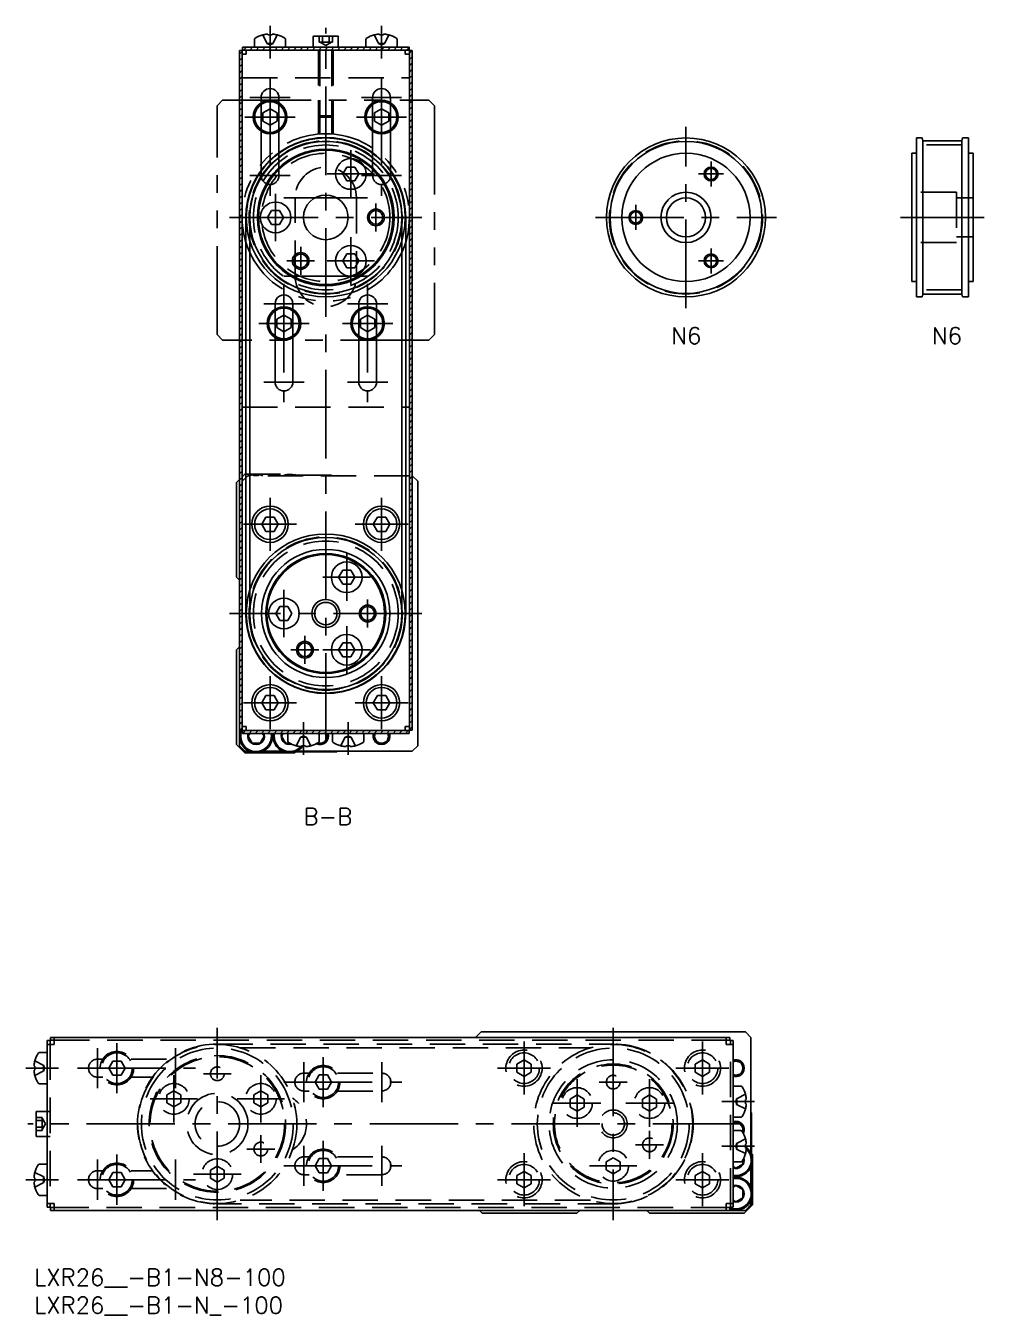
# Model space of a CAD drawing. Extents: x -2 to 368, y -8 to 266.
# Drawn here: x -1.5 to 170.4, y -8.3 to 222.9 of the extents above; entities that cross this region are included whole.
import ezdxf

# ---------------------------------------------------------------- set-up
doc = ezdxf.new("R2010")
doc.units = 0
doc.header["$LTSCALE"] = 0.5
for name, pattern in [('CENTER', [50.8, 31.75, -6.35, 6.35, -6.35]), ('DASHED', [19.05, 12.7, -6.35]), ('PHANTOM', [63.5, 31.75, -6.35, 6.35, -6.35, 6.35, -6.35])]:
    doc.linetypes.add(name, pattern=pattern)
doc.layers.get('0').update_dxf_attribs({"linetype": 'CONTINUOUS'})
for name, color, linetype in [('MSM_CENTER', 1, 'CENTER'), ('MSM_CONTINUOUS', 7, 'CONTINUOUS'), ('MSM_DASHED', 4, 'DASHED'), ('MSM_IMAGINARY', 6, 'PHANTOM'), ('MSM_NARROW', 5, 'CONTINUOUS'), ('MSM_PART_NUMBER', 7, 'CONTINUOUS')]:
    doc.layers.add(name, color=color, linetype=linetype)
doc.styles.get("Standard").update_dxf_attribs({"font": 'txt.shx', "height": 3, "bigfont": 'bigfont.shx'})

# ---------------------------------------------------------------- blocks, each defined once
blk = doc.blocks.new('*U65')
at = {"layer": 'MSM_PART_NUMBER'}
blk.add_text('LXR26__-B1-N8-100', height=3, dxfattribs=at).set_placement((0, -3))
blk = doc.blocks.new('*U66')
at = {"layer": 'MSM_PART_NUMBER'}
blk.add_text('LXR26__-B1-N_-100', height=3, dxfattribs=at).set_placement((0, -8))
blk = doc.blocks.new('*X68')
at = {"color": 0}
for p, q in [((37.42, 96), (37.92, 96.5)), ((38.54, 96), (39.04, 96.5)), ((39.66, 96), (40.16, 96.5)), ((40.78, 96), (41.28, 96.5)), ((41.91, 96), (42.41, 96.5)), ((43.03, 96), (43.53, 96.5)), ((44.15, 96), (44.65, 96.5)), ((45.27, 96), (45.77, 96.5)), ((46.4, 96), (46.9, 96.5)), ((47.52, 96), (48.02, 96.5)), ((48.64, 96), (49.14, 96.5)), ((49.76, 96), (50.26, 96.5)), ((50.89, 96), (51.39, 96.5)), ((52.01, 96), (52.51, 96.5)), ((53.13, 96), (53.63, 96.5)), ((54.25, 96), (54.75, 96.5)), ((55.38, 96), (55.88, 96.5)), ((56.5, 96), (57, 96.5)), ((57.62, 96), (58.12, 96.5)), ((58.74, 96), (59.24, 96.5)), ((59.87, 96), (60.37, 96.5)), ((60.99, 96), (61.49, 96.5)), ((62.11, 96), (62.61, 96.5)), ((63.23, 96), (63.73, 96.5)), ((64.36, 96), (64.86, 96.5)), ((65.48, 96), (65.98, 96.5)), ((66.6, 96), (67.1, 96.5))]:
    blk.add_line(p, q, dxfattribs=at)
blk = doc.blocks.new('*X69')
at = {"color": 0}
for p, q in [((36.8, 217.74), (37.3, 218.24)), ((36.8, 216.62), (37.3, 217.12)), ((36.8, 215.5), (37.3, 216)), ((36.8, 214.37), (37.3, 214.87)), ((36.8, 213.25), (37.3, 213.75)), ((36.8, 212.13), (37.3, 212.63)), ((36.8, 211.01), (37.3, 211.51)), ((36.8, 209.88), (37.3, 210.38)), ((36.8, 208.76), (37.3, 209.26)), ((36.8, 207.64), (37.3, 208.14)), ((36.8, 206.52), (37.3, 207.02)), ((36.8, 205.39), (37.3, 205.89)), ((36.8, 204.27), (37.3, 204.77)), ((36.8, 203.15), (37.3, 203.65)), ((36.8, 202.03), (37.3, 202.53)), ((36.8, 200.9), (37.3, 201.4)), ((36.8, 199.78), (37.3, 200.28)), ((36.8, 198.66), (37.3, 199.16)), ((36.8, 197.54), (37.3, 198.04)), ((36.8, 196.41), (37.3, 196.91)), ((36.8, 195.29), (37.3, 195.79)), ((36.8, 194.17), (37.3, 194.67)), ((36.8, 193.05), (37.3, 193.55)), ((36.8, 191.92), (37.3, 192.42)), ((36.8, 190.8), (37.3, 191.3)), ((36.8, 189.68), (37.3, 190.18)), ((36.8, 188.56), (37.3, 189.06)), ((36.8, 187.43), (37.3, 187.93)), ((36.8, 186.31), (37.3, 186.81)), ((36.8, 185.19), (37.3, 185.69)), ((36.8, 184.07), (37.3, 184.57)), ((36.8, 182.94), (37.3, 183.44)), ((36.8, 181.82), (37.3, 182.32)), ((36.8, 180.7), (37.3, 181.2)), ((36.8, 179.58), (37.3, 180.08)), ((36.8, 178.45), (37.3, 178.95)), ((36.8, 177.33), (37.3, 177.83)), ((36.8, 176.21), (37.3, 176.71)), ((36.8, 175.09), (37.3, 175.59)), ((36.8, 173.96), (37.3, 174.46)), ((36.8, 172.84), (37.3, 173.34)), ((36.8, 171.72), (37.3, 172.22)), ((36.8, 170.6), (37.3, 171.1)), ((36.8, 169.47), (37.3, 169.97)), ((36.8, 168.35), (37.3, 168.85)), ((36.8, 167.23), (37.3, 167.73)), ((36.8, 166.11), (37.3, 166.61)), ((36.8, 164.98), (37.3, 165.48)), ((36.8, 163.86), (37.3, 164.36)), ((36.8, 162.74), (37.3, 163.24)), ((36.8, 161.62), (37.3, 162.12)), ((36.8, 160.49), (37.3, 160.99)), ((36.8, 159.37), (37.3, 159.87)), ((36.8, 158.25), (37.3, 158.75)), ((36.8, 157.13), (37.3, 157.63)), ((36.8, 156), (37.3, 156.5)), ((36.8, 154.88), (37.3, 155.38)), ((36.8, 153.76), (37.3, 154.26)), ((36.8, 152.64), (37.3, 153.14)), ((36.8, 151.51), (37.3, 152.01)), ((36.8, 150.39), (37.3, 150.89)), ((36.8, 149.27), (37.3, 149.77)), ((36.8, 148.15), (37.3, 148.65)), ((36.8, 147.02), (37.3, 147.52)), ((36.8, 145.9), (37.3, 146.4)), ((36.8, 144.78), (37.3, 145.28)), ((36.8, 143.66), (37.3, 144.16)), ((36.8, 142.53), (37.3, 143.03)), ((36.8, 141.41), (37.3, 141.91)), ((36.8, 140.29), (37.3, 140.79)), ((36.8, 139.17), (37.3, 139.67)), ((36.8, 138.04), (37.3, 138.54)), ((36.8, 136.92), (37.3, 137.42)), ((36.8, 135.8), (37.3, 136.3)), ((36.8, 134.68), (37.3, 135.18)), ((36.8, 133.55), (37.3, 134.05)), ((36.8, 132.43), (37.3, 132.93)), ((36.8, 131.31), (37.3, 131.81)), ((36.8, 130.18), (37.3, 130.68)), ((36.8, 129.06), (37.3, 129.56)), ((36.8, 127.94), (37.3, 128.44)), ((36.8, 126.82), (37.3, 127.32)), ((36.8, 125.69), (37.3, 126.19)), ((36.8, 124.57), (37.3, 125.07)), ((36.8, 123.45), (37.3, 123.95)), ((36.8, 122.33), (37.3, 122.83)), ((36.8, 121.2), (37.3, 121.7)), ((36.8, 120.08), (37.3, 120.58)), ((36.8, 118.96), (37.3, 119.46)), ((36.8, 117.84), (37.3, 118.34)), ((36.8, 116.71), (37.3, 117.21)), ((36.8, 115.59), (37.3, 116.09)), ((36.8, 114.47), (37.3, 114.97)), ((36.8, 113.35), (37.3, 113.85)), ((36.8, 112.22), (37.3, 112.72)), ((36.8, 111.1), (37.3, 111.6)), ((36.8, 109.98), (37.3, 110.48)), ((36.8, 108.86), (37.3, 109.36)), ((36.8, 107.73), (37.3, 108.23)), ((36.8, 106.61), (37.3, 107.11)), ((36.8, 105.49), (37.3, 105.99)), ((36.8, 104.37), (37.3, 104.87)), ((36.8, 103.24), (37.3, 103.74)), ((36.8, 102.12), (37.3, 102.62)), ((36.8, 101), (37.3, 101.5)), ((36.8, 99.88), (37.3, 100.38)), ((36.8, 98.75), (37.3, 99.25)), ((36.8, 97.63), (37.3, 98.13)), ((36.86, 96.57), (37.3, 97.01))]:
    blk.add_line(p, q, dxfattribs=at)
blk = doc.blocks.new('*X70')
at = {"color": 0}
for p, q in [((67.3, 217.93), (67.8, 218.43)), ((67.3, 216.81), (67.8, 217.31)), ((67.3, 215.69), (67.8, 216.19)), ((67.3, 214.57), (67.8, 215.07)), ((67.3, 213.44), (67.8, 213.94)), ((67.3, 212.32), (67.8, 212.82)), ((67.3, 211.2), (67.8, 211.7)), ((67.3, 210.08), (67.8, 210.58)), ((67.3, 208.95), (67.8, 209.45)), ((67.3, 207.83), (67.8, 208.33)), ((67.3, 206.71), (67.8, 207.21)), ((67.3, 205.59), (67.8, 206.09)), ((67.3, 204.46), (67.8, 204.96)), ((67.3, 203.34), (67.8, 203.84)), ((67.3, 202.22), (67.8, 202.72)), ((67.3, 201.1), (67.8, 201.6)), ((67.3, 199.97), (67.8, 200.47)), ((67.3, 198.85), (67.8, 199.35)), ((67.3, 197.73), (67.8, 198.23)), ((67.3, 196.61), (67.8, 197.11)), ((67.3, 195.48), (67.8, 195.98)), ((67.3, 194.36), (67.8, 194.86)), ((67.3, 193.24), (67.8, 193.74)), ((67.3, 192.12), (67.8, 192.62)), ((67.3, 190.99), (67.8, 191.49)), ((67.3, 189.87), (67.8, 190.37)), ((67.3, 188.75), (67.8, 189.25)), ((67.3, 187.63), (67.8, 188.13)), ((67.3, 186.5), (67.8, 187)), ((67.3, 185.38), (67.8, 185.88)), ((67.3, 184.26), (67.8, 184.76)), ((67.3, 183.14), (67.8, 183.64)), ((67.3, 182.01), (67.8, 182.51)), ((67.3, 180.89), (67.8, 181.39)), ((67.3, 179.77), (67.8, 180.27)), ((67.3, 178.65), (67.8, 179.15)), ((67.3, 177.52), (67.8, 178.02)), ((67.3, 176.4), (67.8, 176.9)), ((67.3, 175.28), (67.8, 175.78)), ((67.3, 174.16), (67.8, 174.66)), ((67.3, 173.03), (67.8, 173.53)), ((67.3, 171.91), (67.8, 172.41)), ((67.3, 170.79), (67.8, 171.29)), ((67.3, 169.67), (67.8, 170.17)), ((67.3, 168.54), (67.8, 169.04)), ((67.3, 167.42), (67.8, 167.92)), ((67.3, 166.3), (67.8, 166.8)), ((67.3, 165.18), (67.8, 165.68)), ((67.3, 164.05), (67.8, 164.55)), ((67.3, 162.93), (67.8, 163.43)), ((67.3, 161.81), (67.8, 162.31)), ((67.3, 160.68), (67.8, 161.18)), ((67.3, 159.56), (67.8, 160.06)), ((67.3, 158.44), (67.8, 158.94)), ((67.3, 157.32), (67.8, 157.82)), ((67.3, 156.19), (67.8, 156.69)), ((67.3, 155.07), (67.8, 155.57)), ((67.3, 153.95), (67.8, 154.45)), ((67.3, 152.83), (67.8, 153.33)), ((67.3, 151.7), (67.8, 152.2)), ((67.3, 150.58), (67.8, 151.08)), ((67.3, 149.46), (67.8, 149.96)), ((67.3, 148.34), (67.8, 148.84)), ((67.3, 147.21), (67.8, 147.71)), ((67.3, 146.09), (67.8, 146.59)), ((67.3, 144.97), (67.8, 145.47)), ((67.3, 143.85), (67.8, 144.35)), ((67.3, 142.72), (67.8, 143.22)), ((67.3, 141.6), (67.8, 142.1)), ((67.3, 140.48), (67.8, 140.98)), ((67.3, 139.36), (67.8, 139.86)), ((67.3, 138.23), (67.8, 138.73)), ((67.3, 137.11), (67.8, 137.61)), ((67.3, 135.99), (67.8, 136.49)), ((67.3, 134.87), (67.8, 135.37)), ((67.3, 133.74), (67.8, 134.24)), ((67.3, 132.62), (67.8, 133.12)), ((67.3, 131.5), (67.8, 132)), ((67.3, 130.38), (67.8, 130.88)), ((67.3, 129.25), (67.8, 129.75)), ((67.3, 128.13), (67.8, 128.63)), ((67.3, 127.01), (67.8, 127.51)), ((67.3, 125.89), (67.8, 126.39)), ((67.3, 124.76), (67.8, 125.26)), ((67.3, 123.64), (67.8, 124.14)), ((67.3, 122.52), (67.8, 123.02)), ((67.3, 121.4), (67.8, 121.9)), ((67.3, 120.27), (67.8, 120.77)), ((67.3, 119.15), (67.8, 119.65)), ((67.3, 118.03), (67.8, 118.53)), ((67.3, 116.91), (67.8, 117.41)), ((67.3, 115.78), (67.8, 116.28)), ((67.3, 114.66), (67.8, 115.16)), ((67.3, 113.54), (67.8, 114.04)), ((67.3, 112.42), (67.8, 112.92)), ((67.3, 111.29), (67.8, 111.79)), ((67.3, 110.17), (67.8, 110.67)), ((67.3, 109.05), (67.8, 109.55)), ((67.3, 107.93), (67.8, 108.43)), ((67.3, 106.8), (67.8, 107.3)), ((67.3, 105.68), (67.8, 106.18)), ((67.3, 104.56), (67.8, 105.06)), ((67.3, 103.44), (67.8, 103.94)), ((67.3, 102.31), (67.8, 102.81)), ((67.3, 101.19), (67.8, 101.69)), ((67.3, 100.07), (67.8, 100.57)), ((67.3, 98.95), (67.8, 99.45)), ((67.3, 97.82), (67.8, 98.32)), ((67.3, 96.7), (67.8, 97.2))]:
    blk.add_line(p, q, dxfattribs=at)
blk = doc.blocks.new('*X71')
at = {"color": 0}
for p, q in [((37.56, 218.5), (38.06, 219)), ((38.68, 218.5), (39.18, 219)), ((39.8, 218.5), (40.3, 219)), ((40.93, 218.5), (41.43, 219)), ((42.05, 218.5), (42.55, 219)), ((43.17, 218.5), (43.67, 219)), ((44.29, 218.5), (44.79, 219)), ((45.42, 218.5), (45.92, 219)), ((46.54, 218.5), (47.04, 219)), ((47.66, 218.5), (48.16, 219)), ((48.78, 218.5), (49.28, 219)), ((49.91, 218.5), (50.41, 219)), ((51.03, 218.5), (51.53, 219)), ((52.15, 218.5), (52.65, 219)), ((53.27, 218.5), (53.77, 219)), ((54.4, 218.5), (54.9, 219)), ((55.52, 218.5), (56.02, 219)), ((56.64, 218.5), (57.14, 219)), ((57.76, 218.5), (58.26, 219)), ((58.89, 218.5), (59.39, 219)), ((60.01, 218.5), (60.51, 219)), ((61.13, 218.5), (61.63, 219)), ((62.25, 218.5), (62.75, 219)), ((63.38, 218.5), (63.88, 219)), ((64.5, 218.5), (65, 219)), ((65.62, 218.5), (66.12, 219)), ((66.75, 218.5), (67.23, 218.99))]:
    blk.add_line(p, q, dxfattribs=at)

msp = doc.modelspace()

# ---------------------------------------------------------------- linework, layer by layer
at = {"layer": 'MSM_CENTER'}
for p, q in [((42.3, 222.85), (42.3, 217)), ((52.3, 94.5), (52.3, 222.5)), ((62.3, 222.85), (62.3, 217)), ((42.3, 213.6), (42.3, 192.4)), ((62.3, 213.6), (62.3, 192.4)), ((45.9, 210), (38.7, 210)), ((58.7, 210), (65.9, 210)), ((46.8, 206.5), (37.8, 206.5)), ((57.8, 206.5), (66.8, 206.5)), ((116.89, 172.25), (116.89, 204.75)), ((56.8, 192.04), (56.8, 200.54)), ((121.39, 194.04), (121.39, 198.54)), ((45.9, 196), (38.7, 196)), ((61.05, 196.29), (52.55, 196.29)), ((58.7, 196), (65.9, 196)), ((123.64, 196.29), (119.14, 196.29)), ((43.3, 184.25), (43.3, 192.75)), ((59.8, 192), (44.8, 192)), ((61.3, 191), (61.3, 186)), ((107.89, 186.25), (107.89, 190.75)), ((35.05, 188.5), (69.55, 188.5)), ((100.64, 188.5), (133.14, 188.5)), ((155.38, 188.5), (170.38, 188.5)), ((56.8, 176.46), (56.8, 184.96)), ((47.8, 183.21), (47.8, 178.21)), ((121.39, 178.46), (121.39, 182.96)), ((50.3, 180.71), (45.3, 180.71)), ((61.05, 180.71), (52.55, 180.71)), ((123.64, 180.71), (119.14, 180.71)), ((59.8, 178), (44.8, 178)), ((44.8, 176.6), (44.8, 155.4)), ((59.8, 176.6), (59.8, 155.4)), ((48.4, 173), (41.2, 173)), ((63.4, 173), (56.2, 173)), ((40.3, 169.5), (49.3, 169.5)), ((55.3, 169.5), (64.3, 169.5)), ((48.4, 159), (41.2, 159)), ((63.4, 159), (56.2, 159)), ((42.3, 138.25), (42.3, 128.75)), ((62.3, 138.25), (62.3, 128.75)), ((37.55, 133.5), (47.05, 133.5)), ((57.55, 133.5), (67.05, 133.5)), ((56.05, 119.75), (56.05, 128.25)), ((60.3, 124), (51.8, 124)), ((44.8, 121.75), (44.8, 113.25)), ((59.8, 120), (59.8, 115)), ((69.55, 117.5), (35.05, 117.5)), ((48.55, 113.5), (48.55, 108.5)), ((56.05, 106.75), (56.05, 115.25)), ((51.05, 111), (46.05, 111)), ((51.8, 111), (60.3, 111)), ((42.3, 106.25), (42.3, 96.75)), ((62.3, 106.25), (62.3, 96.75)), ((37.55, 101.5), (47.05, 101.5)), ((57.55, 101.5), (67.05, 101.5)), ((48.3, 98), (48.3, 92.15)), ((56.3, 98), (56.3, 92.15)), ((32.85, 8.75), (32.85, 43.25)), ((103.85, 43.25), (103.85, 8.75)), ((11.35, 32.4), (11.35, 39.6)), ((14.85, 31.5), (14.85, 40.5)), ((25.35, 32.4), (25.35, 39.6)), ((87.85, 31.25), (87.85, 40.75)), ((119.85, 31.25), (119.85, 40.75)), ((48.35, 37.1), (48.35, 29.9)), ((51.85, 29), (51.85, 38)), ((62.35, 37.1), (62.35, 29.9)), ((-1.5, 36), (4.35, 36)), ((7.75, 36), (28.95, 36)), ((25.06, 34.75), (25.06, 26.25)), ((30.35, 35), (35.35, 35)), ((40.65, 34.75), (40.65, 26.25)), ((83.1, 36), (92.6, 36)), ((115.1, 36), (124.6, 36)), ((44.75, 33.5), (65.95, 33.5)), ((97.36, 34), (97.36, 25.5)), ((101.35, 33.5), (106.35, 33.5)), ((110.35, 25.5), (110.35, 34)), ((29.31, 30.5), (20.81, 30.5)), ((44.9, 30.5), (36.4, 30.5)), ((101.61, 29.75), (93.11, 29.75)), ((114.6, 29.75), (106.1, 29.75)), ((123.35, 30), (129.21, 30)), ((126.85, 26), (-1.15, 26)), ((40.65, 24), (40.65, 19)), ((110.35, 24.75), (110.35, 19.75)), ((38.15, 21.5), (43.15, 21.5)), ((48.35, 22.1), (48.35, 14.9)), ((51.85, 14), (51.85, 23)), ((62.35, 22.1), (62.35, 14.9)), ((107.85, 22.25), (112.85, 22.25)), ((123.35, 22), (129.21, 22)), ((11.35, 19.6), (11.35, 12.4)), ((14.85, 20.5), (14.85, 11.5)), ((25.35, 19.6), (25.35, 12.4)), ((44.75, 18.5), (65.95, 18.5)), ((87.85, 11.25), (87.85, 20.75)), ((99.6, 18.5), (108.1, 18.5)), ((119.85, 11.25), (119.85, 20.75)), ((37.1, 17), (28.6, 17)), ((-1.5, 16), (4.35, 16)), ((7.75, 16), (28.95, 16)), ((83.1, 16), (92.6, 16)), ((115.1, 16), (124.6, 16))]:
    msp.add_line(p, q, dxfattribs=at)
at = {"layer": 'MSM_CONTINUOUS'}
for p, q in [((39.5, 220.4), (39.5, 219)), ((41.93, 221.35), (41.74, 221.35)), ((41.93, 221.35), (41.93, 221.21)), ((42.87, 221.35), (42.67, 221.35)), ((42.67, 221.35), (42.67, 221.21)), ((45.1, 219), (45.1, 220.4)), ((50.05, 220.88), (50.05, 219)), ((50.18, 221), (54.43, 221)), ((54.55, 219), (54.55, 220.88)), ((59.5, 220.4), (59.5, 219)), ((61.93, 221.35), (61.74, 221.35)), ((61.93, 221.35), (61.93, 221.21)), ((62.87, 221.35), (62.67, 221.35)), ((62.67, 221.35), (62.67, 221.21)), ((65.1, 219), (65.1, 220.4)), ((37.3, 218.43), (36.8, 218.43)), ((36.8, 218.43), (36.8, 217.75)), ((36.8, 217.75), (36.8, 97.25)), ((37.3, 217.75), (37.3, 218.43)), ((37.3, 217.75), (37.3, 97.25)), ((38.05, 217.75), (37.3, 217.75)), ((37.3, 211), (37.3, 217.75)), ((37.37, 219), (37.37, 218.5)), ((38.05, 219), (37.37, 219)), ((67.23, 218.5), (37.37, 218.5)), ((38.3, 219), (38.05, 219)), ((38.05, 218.5), (38.05, 217.75)), ((66.3, 219), (38.3, 219)), ((66.55, 219), (66.3, 219)), ((67.23, 219), (66.55, 219)), ((66.55, 217.75), (66.55, 218.5)), ((67.3, 217.75), (66.55, 217.75)), ((67.23, 218.5), (67.23, 219)), ((67.8, 218.43), (67.3, 218.43)), ((67.3, 218.43), (67.3, 217.75)), ((67.3, 97.25), (67.3, 217.75)), ((67.3, 217.75), (67.3, 211)), ((67.8, 217.75), (67.8, 218.43)), ((67.8, 97.25), (67.8, 217.75)), ((37.3, 211), (37.3, 211)), ((67.3, 211), (67.3, 211)), ((40.7, 210), (40.7, 209.04)), ((43.9, 210), (43.9, 209.04)), ((60.7, 210), (60.7, 209.04)), ((63.9, 210), (63.9, 209.04)), ((42.3, 207.98), (41.02, 207.24)), ((41.02, 207.24), (41.02, 205.76)), ((42.3, 205.02), (41.02, 205.76)), ((42.3, 207.98), (43.58, 207.24)), ((42.3, 205.02), (43.58, 205.76)), ((43.58, 207.24), (43.58, 205.76)), ((62.3, 207.98), (61.02, 207.24)), ((61.02, 207.24), (61.02, 205.76)), ((62.3, 205.02), (61.02, 205.76)), ((62.3, 207.98), (63.58, 207.24)), ((62.3, 205.02), (63.58, 205.76)), ((63.58, 207.24), (63.58, 205.76)), ((40.7, 203.96), (40.7, 196.91)), ((43.9, 203.96), (43.9, 200.1)), ((60.7, 203.96), (60.7, 200.1)), ((63.9, 203.96), (63.9, 196.91)), ((158.21, 202.75), (159.24, 202.75)), ((158.21, 174.25), (158.21, 202.75)), ((159.24, 202.75), (159.38, 202.25)), ((159.38, 202.25), (159.38, 174.75)), ((159.38, 202.23), (166.38, 202.23)), ((166.38, 202.25), (166.51, 202.75)), ((166.38, 202.25), (166.38, 174.75)), ((166.51, 202.75), (167.55, 202.75)), ((167.55, 174.25), (167.55, 202.75)), ((157.38, 200), (157.38, 177)), ((157.38, 200), (158.21, 200)), ((167.55, 200), (168.38, 200)), ((168.38, 177), (168.38, 200)), ((55.36, 196.29), (56.08, 197.54)), ((56.08, 197.54), (57.52, 197.54)), ((58.24, 196.29), (57.52, 197.54)), ((55.36, 196.29), (56.08, 195.04)), ((56.08, 195.04), (57.52, 195.04)), ((58.24, 196.29), (57.52, 195.04)), ((41.86, 188.5), (42.58, 189.75)), ((42.58, 189.75), (44.02, 189.75)), ((44.74, 188.5), (44.02, 189.75)), ((37.98, 117.5), (37.98, 188.5)), ((41.86, 188.5), (42.58, 187.25)), ((42.58, 187.25), (44.02, 187.25)), ((44.74, 188.5), (44.02, 187.25)), ((66.63, 188.5), (66.63, 117.5)), ((38.66, 121.61), (38.66, 184.39)), ((65.95, 184.39), (65.95, 121.61)), ((55.36, 180.71), (56.08, 181.96)), ((55.36, 180.71), (56.08, 179.46)), ((56.08, 181.96), (57.52, 181.96)), ((58.24, 180.71), (57.52, 181.96)), ((58.24, 180.71), (57.52, 179.46)), ((56.08, 179.46), (57.52, 179.46)), ((158.21, 177), (157.38, 177)), ((168.38, 177), (167.55, 177)), ((159.24, 174.25), (158.21, 174.25)), ((159.38, 174.75), (159.24, 174.25)), ((159.38, 174.77), (166.38, 174.77)), ((166.51, 174.25), (166.38, 174.75)), ((167.55, 174.25), (166.51, 174.25)), ((43.2, 172.04), (43.2, 173)), ((46.4, 173), (46.4, 172.04)), ((58.2, 173), (58.2, 172.04)), ((61.4, 173), (61.4, 172.04)), ((44.8, 170.98), (43.52, 170.24)), ((43.52, 170.24), (43.52, 168.76)), ((44.8, 168.02), (43.52, 168.76)), ((44.8, 170.98), (46.08, 170.24)), ((44.8, 168.02), (46.08, 168.76)), ((46.08, 170.24), (46.08, 168.76)), ((59.8, 170.98), (58.52, 170.24)), ((58.52, 170.24), (58.52, 168.76)), ((59.8, 168.02), (58.52, 168.76)), ((59.8, 170.98), (61.08, 170.24)), ((59.8, 168.02), (61.08, 168.76)), ((61.08, 170.24), (61.08, 168.76)), ((43.2, 159), (43.2, 166.96)), ((46.4, 166.96), (46.4, 159)), ((58.2, 166.96), (58.2, 159)), ((61.4, 166.96), (61.4, 159)), ((36.3, 141), (36.8, 141.5)), ((36.3, 124), (36.3, 141)), ((67.8, 142.2), (68.8, 141.2)), ((68.8, 93.8), (68.8, 141.2)), ((36.8, 93.8), (36.8, 140.2)), ((40.82, 133.5), (41.56, 134.78)), ((41.56, 134.78), (43.04, 134.78)), ((43.78, 133.5), (43.04, 134.78)), ((60.82, 133.5), (61.56, 134.78)), ((61.56, 134.78), (63.04, 134.78)), ((63.78, 133.5), (63.04, 134.78)), ((40.82, 133.5), (41.56, 132.22)), ((41.56, 132.22), (43.04, 132.22)), ((43.78, 133.5), (43.04, 132.22)), ((60.82, 133.5), (61.56, 132.22)), ((61.56, 132.22), (63.04, 132.22)), ((63.78, 133.5), (63.04, 132.22)), ((54.61, 124), (55.33, 125.25)), ((55.33, 125.25), (56.77, 125.25)), ((57.49, 124), (56.77, 125.25)), ((36.8, 123.5), (36.3, 124)), ((54.61, 124), (55.33, 122.75)), ((55.33, 122.75), (56.77, 122.75)), ((57.49, 124), (56.77, 122.75)), ((43.36, 117.5), (44.08, 118.75)), ((44.08, 118.75), (45.52, 118.75)), ((46.24, 117.5), (45.52, 118.75)), ((43.36, 117.5), (44.08, 116.25)), ((44.08, 116.25), (45.52, 116.25)), ((46.24, 117.5), (45.52, 116.25)), ((36.8, 111.5), (36.3, 111)), ((36.3, 94), (36.3, 111)), ((54.61, 111), (55.33, 112.25)), ((54.61, 111), (55.33, 109.75)), ((55.33, 112.25), (56.77, 112.25)), ((57.49, 111), (56.77, 112.25)), ((57.49, 111), (56.77, 109.75)), ((55.33, 109.75), (56.77, 109.75)), ((37.3, 97.25), (37.3, 104)), ((37.3, 104), (37.3, 104)), ((40.82, 101.5), (41.56, 102.78)), ((41.56, 102.78), (43.04, 102.78)), ((43.78, 101.5), (43.04, 102.78)), ((60.82, 101.5), (61.56, 102.78)), ((61.56, 102.78), (63.04, 102.78)), ((63.78, 101.5), (63.04, 102.78)), ((67.3, 104), (67.3, 97.25)), ((67.3, 104), (67.3, 104)), ((40.82, 101.5), (41.56, 100.22)), ((41.56, 100.22), (43.04, 100.22)), ((43.78, 101.5), (43.04, 100.22)), ((60.82, 101.5), (61.56, 100.22)), ((61.56, 100.22), (63.04, 100.22)), ((63.78, 101.5), (63.04, 100.22)), ((36.8, 97.25), (36.8, 96.57)), ((37.3, 97.25), (38.05, 97.25)), ((37.3, 96.57), (37.3, 97.25)), ((38.05, 97.25), (38.05, 96.5)), ((66.55, 97.25), (67.3, 97.25)), ((66.55, 96.5), (66.55, 97.25)), ((67.3, 97.25), (67.3, 96.57)), ((67.8, 96.57), (67.8, 97.25)), ((36.8, 96.57), (37.3, 96.57)), ((37.37, 96.5), (37.37, 96)), ((37.37, 96.5), (67.23, 96.5)), ((37.37, 96), (38.05, 96)), ((38.05, 96), (38.3, 96)), ((38.3, 96), (67.23, 96)), ((38.36, 95.5), (38.65, 96)), ((39.08, 94.25), (38.36, 95.5)), ((41.24, 95.5), (40.52, 94.25)), ((40.96, 96), (41.24, 95.5)), ((44.36, 95.5), (44.65, 96)), ((45.08, 94.25), (44.36, 95.5)), ((45.5, 96), (45.5, 94.6)), ((51.1, 94.6), (51.1, 96)), ((53.5, 96), (53.5, 94.6)), ((59.1, 94.6), (59.1, 96)), ((67.23, 96), (67.23, 96.5)), ((67.3, 96.57), (67.8, 96.57)), ((37.8, 92.5), (36.3, 94)), ((36.8, 93.8), (37.8, 92.8)), ((38.61, 92.8), (37.8, 92.8)), ((46.75, 92.5), (37.8, 92.5)), ((40.52, 94.25), (39.08, 94.25)), ((44.61, 92.8), (40.99, 92.8)), ((45.84, 94.25), (45.08, 94.25)), ((46.95, 92.7), (46.75, 92.5)), ((54.3, 92.7), (46.95, 92.7)), ((67.8, 92.8), (46.99, 92.8)), ((47.74, 93.65), (47.93, 93.65)), ((47.93, 93.65), (47.93, 93.79)), ((48.67, 93.65), (48.67, 93.79)), ((48.67, 93.65), (48.87, 93.65)), ((54.4, 92.8), (54.3, 92.7)), ((55.74, 93.65), (55.93, 93.65)), ((55.93, 93.65), (55.93, 93.79)), ((56.67, 93.65), (56.67, 93.79)), ((56.67, 93.65), (56.87, 93.65)), ((67.8, 92.8), (68.8, 93.8)), ((79.15, 41.5), (80.15, 42.5)), ((127.55, 42.5), (80.15, 42.5)), ((128.55, 41.5), (127.55, 42.5)), ((2.35, 40.93), (2.35, 11.07)), ((2.85, 40.93), (2.35, 40.93)), ((3.6, 40.25), (2.35, 40.25)), ((2.85, 40.93), (2.85, 40.25)), ((2.92, 41.5), (2.92, 41)), ((124.78, 41.5), (2.92, 41.5)), ((2.92, 41), (3.6, 41)), ((3.35, 41), (3.6, 41)), ((3.6, 41.5), (3.6, 40.25)), ((124.1, 40.25), (124.1, 41.5)), ((124.1, 41), (124.78, 41)), ((124.1, 41), (124.35, 41)), ((125.35, 40.25), (124.1, 40.25)), ((124.78, 41), (124.78, 41.5)), ((125.35, 40.93), (124.85, 40.93)), ((124.85, 40.25), (124.85, 40.93)), ((125.35, 11.07), (125.35, 40.93)), ((128.55, 41.5), (128.55, 20.69)), ((2.35, 38.8), (0.96, 38.8)), ((0, 36.56), (0, 36.37)), ((0, 36.37), (0.14, 36.37)), ((0, 35.63), (0, 35.44)), ((0, 35.63), (0.14, 35.63)), ((0.96, 33.2), (2.35, 33.2)), ((126.75, 32.8), (125.35, 32.8)), ((127.71, 30.37), (127.57, 30.37)), ((127.71, 30.37), (127.71, 30.56)), ((0.35, 23.88), (0.35, 28.13)), ((2.35, 28.25), (0.48, 28.25)), ((127.71, 29.63), (127.57, 29.63)), ((127.71, 29.44), (127.71, 29.63)), ((128.55, 28.1), (128.65, 28)), ((128.65, 28), (128.65, 20.7)), ((125.35, 27.2), (126.75, 27.2)), ((0.48, 23.75), (2.35, 23.75)), ((126.75, 24.8), (125.35, 24.8)), ((127.71, 22.37), (127.57, 22.37)), ((127.71, 21.63), (127.57, 21.63)), ((127.71, 22.37), (127.71, 22.56)), ((127.71, 21.44), (127.71, 21.63)), ((2.35, 18.8), (0.96, 18.8)), ((125.35, 19.2), (126.75, 19.2)), ((127.1, 18.78), (125.85, 18.06)), ((127.1, 19.53), (127.1, 18.78)), ((128.65, 20.7), (128.85, 20.5)), ((128.85, 20.5), (128.85, 11.5)), ((0, 16.56), (0, 16.37)), ((0, 16.37), (0.14, 16.37)), ((125.85, 18.06), (125.35, 18.35)), ((128.55, 18.31), (128.55, 14.69)), ((0, 15.63), (0, 15.44)), ((0, 15.63), (0.14, 15.63)), ((125.35, 14.65), (125.85, 14.94)), ((125.85, 14.94), (127.1, 14.22)), ((127.1, 14.22), (127.1, 12.78)), ((0.96, 13.2), (2.35, 13.2)), ((2.35, 11.75), (3.6, 11.75)), ((2.85, 11.75), (2.85, 11.07)), ((3.6, 11.75), (3.6, 10.5)), ((124.1, 11.75), (125.35, 11.75)), ((124.1, 10.5), (124.1, 11.75)), ((124.85, 11.07), (124.85, 11.75)), ((125.85, 12.06), (125.35, 12.35)), ((127.1, 12.78), (125.85, 12.06)), ((128.55, 12.31), (128.55, 11.5)), ((2.35, 11.07), (2.85, 11.07)), ((2.92, 11), (2.92, 10.5)), ((3.6, 11), (2.92, 11)), ((2.92, 10.5), (124.78, 10.5)), ((3.6, 11), (3.35, 11)), ((80.35, 10), (79.85, 10.5)), ((97.35, 10), (80.35, 10)), ((127.55, 10.5), (81.15, 10.5)), ((97.85, 10.5), (97.35, 10)), ((109.85, 10.5), (110.35, 10)), ((127.35, 10), (110.35, 10)), ((124.78, 11), (124.1, 11)), ((124.35, 11), (124.1, 11)), ((124.78, 10.5), (124.78, 11)), ((124.85, 11.07), (125.35, 11.07)), ((128.85, 11.5), (127.35, 10)), ((127.55, 10.5), (128.55, 11.5))]:
    msp.add_line(p, q, dxfattribs=at)
for centre, radius in [((42.3, 206.5), 3), ((42.3, 206.5), 2.75), ((62.3, 206.5), 3), ((62.3, 206.5), 2.75), ((52.3, 188.5), 14.25), ((52.3, 188.5), 13.62), ((116.89, 188.5), 14.25), ((116.89, 188.5), 13.62), ((52.3, 188.5), 12.25), ((52.3, 188.5), 12.05), ((56.8, 196.29), 2.75), ((116.89, 188.5), 11.5), ((121.39, 196.29), 1.01), ((52.3, 188.5), 4), ((116.89, 188.5), 4.5), ((116.89, 188.5), 3.5), ((43.3, 188.5), 2.75), ((61.3, 188.5), 1.23), ((107.89, 188.5), 1.01), ((56.8, 180.71), 2.75), ((47.8, 180.71), 1.23), ((121.39, 180.71), 1.01), ((44.8, 169.5), 3), ((44.8, 169.5), 2.75), ((59.8, 169.5), 3), ((59.8, 169.5), 2.75), ((42.3, 133.5), 3.25), ((62.3, 133.5), 3.25), ((42.3, 133.5), 2.75), ((62.3, 133.5), 2.75), ((52.3, 117.5), 14.25), ((52.3, 117.5), 13.62), ((52.3, 117.5), 11.5), ((52.3, 117.5), 10.75), ((52.3, 117.5), 10.55), ((56.05, 124), 2.75), ((44.8, 117.5), 2.75), ((52.3, 117.5), 2.5), ((52.3, 117.5), 2), ((59.8, 117.5), 1.23), ((56.05, 111), 2.75), ((48.55, 111), 1.23), ((42.3, 101.5), 3.25), ((42.3, 101.5), 2.75), ((62.3, 101.5), 3.25), ((62.3, 101.5), 2.75)]:
    msp.add_circle(centre, radius, dxfattribs=at)
for centre, radius, start, end in [((39.77, 220.4), 0.27, 122.336, 180), ((42.3, 216.4), 5, 105.2193, 122.336), ((33.07, 217.27), 8.85, 26.466, 26.5565), ((42.3, 216.4), 4.99, 96.5034, 105.1879), ((42.3, 215.75), 5.48, 86.1268, 93.8732), ((42.3, 216.4), 4.99, 74.8121, 83.4966), ((42.3, 216.4), 5, 57.664, 74.7809), ((42.44, 221.8), 1.31, 333.2706, 333.8823), ((44.83, 220.4), 0.27, 0, 57.664), ((50.18, 220.88), 0.125, 90, 180), ((54.43, 220.88), 0.125, 0, 90), ((59.77, 220.4), 0.27, 122.336, 180), ((62.3, 216.4), 5, 105.2193, 122.336), ((53.07, 217.27), 8.85, 26.466, 26.5565), ((62.3, 216.4), 4.99, 96.5034, 105.1879), ((62.3, 215.75), 5.48, 86.1268, 93.8732), ((62.3, 216.4), 4.99, 74.8121, 83.4966), ((62.3, 216.4), 5, 57.664, 74.7809), ((62.44, 221.8), 1.31, 333.2706, 333.8823), ((64.83, 220.4), 0.27, 0, 57.664), ((42.3, 210), 1.6, 0, 180), ((62.3, 210), 1.6, 0, 180), ((52.3, 188.5), 14.33, 360, 180), ((44.8, 173), 1.6, 360, 180.0359), ((59.8, 173), 1.6, 0, 180), ((44.8, 159), 1.6, 180, 0), ((59.8, 159), 1.6, 180, 0), ((52.3, 117.5), 14.33, 180, 0), ((39.8, 95.5), 2.95, 158.7182, 9.7584), ((39.8, 95.5), 2.75, 157.0858, 10.4758), ((39.8, 95.5), 1.5, 160.5285, 19.4715), ((45.8, 95.5), 2.95, 170.2416, 324.2482), ((45.8, 95.5), 2.75, 169.5242, 317.6037), ((45.8, 95.5), 1.5, 160.5285, 285.8974), ((51.3, 95.5), 1.25, 250.6516, 23.5785), ((62.3, 95.5), 1.25, 156.4215, 23.5785), ((45.77, 94.6), 0.27, 180, 237.664), ((48.3, 98.6), 5, 237.664, 254.7809), ((48.16, 93.2), 1.31, 153.2706, 153.8823), ((48.3, 98.6), 4.99, 254.8121, 263.4966), ((48.3, 99.25), 5.48, 266.1268, 273.8732), ((48.3, 98.6), 4.99, 276.5034, 285.1879), ((48.3, 98.6), 5, 285.2193, 302.336), ((57.53, 97.73), 8.85, 206.466, 206.5565), ((50.83, 94.6), 0.27, 302.336, 0), ((53.77, 94.6), 0.27, 180, 237.664), ((56.3, 98.6), 5, 237.664, 254.7809), ((56.16, 93.2), 1.31, 153.2706, 153.8823), ((56.3, 98.6), 4.99, 254.8121, 263.4966), ((56.3, 99.25), 5.48, 266.1268, 273.8732), ((56.3, 98.6), 4.99, 276.5034, 285.1879), ((56.3, 98.6), 5, 285.2193, 302.336), ((65.53, 97.73), 8.85, 206.466, 206.5565), ((58.83, 94.6), 0.27, 302.336, 0), ((4.95, 36), 4.99, 164.8121, 173.4966), ((4.95, 36), 5, 147.664, 164.7809), ((-0.45, 36.14), 1.31, 63.2706, 63.8823), ((0.96, 38.53), 0.27, 90, 147.664), ((125.85, 36), 1.25, 246.4215, 113.5785), ((4.95, 36), 4.99, 186.5034, 195.1879), ((5.61, 36), 5.48, 176.1268, 183.8732), ((4.95, 36), 5, 195.2193, 212.336), ((4.09, 26.77), 8.85, 116.466, 116.5565), ((0.96, 33.47), 0.27, 212.336, 270), ((126.75, 32.53), 0.27, 32.336, 90), ((122.75, 30), 5, 15.2193, 32.336), ((122.75, 30), 4.99, 6.5034, 15.1879), ((123.62, 39.23), 8.85, 296.466, 296.5565), ((122.1, 30), 5.48, 356.1268, 3.8732), ((0.48, 28.13), 0.125, 90, 180), ((122.75, 30), 5, 327.664, 344.7809), ((122.75, 30), 4.99, 344.8121, 353.4966), ((128.16, 29.86), 1.31, 243.2706, 243.8823), ((125.85, 25), 1.25, 340.6516, 113.5785), ((126.75, 27.47), 0.27, 270, 327.664), ((0.48, 23.88), 0.125, 180, 270), ((126.75, 24.53), 0.27, 32.336, 90), ((122.75, 22), 5, 15.2193, 32.336), ((122.75, 22), 4.99, 6.5034, 15.1879), ((123.62, 31.23), 8.85, 296.466, 296.5565), ((125.85, 19.5), 2.95, 260.2416, 54.2482), ((125.85, 19.5), 2.75, 259.5242, 47.6037), ((122.1, 22), 5.48, 356.1268, 3.8732), ((122.75, 22), 4.99, 344.8121, 353.4966), ((4.95, 16), 5, 147.664, 164.7809), ((0.96, 18.53), 0.27, 90, 147.664), ((125.85, 19.5), 1.5, 250.5285, 15.8974), ((126.75, 19.47), 0.27, 270, 327.664), ((122.75, 22), 5, 327.664, 344.7809), ((128.16, 21.86), 1.31, 243.2706, 243.8823), ((4.95, 16), 4.99, 164.8121, 173.4966), ((-0.45, 16.14), 1.31, 63.2706, 63.8823), ((5.61, 16), 5.48, 176.1268, 183.8732), ((125.85, 13.5), 2.95, 248.7182, 99.7584), ((125.85, 13.5), 2.75, 247.0858, 100.4758), ((4.95, 16), 4.99, 186.5034, 195.1879), ((4.95, 16), 5, 195.2193, 212.336), ((4.09, 6.77), 8.85, 116.466, 116.5565), ((125.85, 13.5), 1.5, 250.5285, 109.4715), ((0.96, 13.47), 0.27, 212.336, 270)]:
    msp.add_arc(centre, radius, start, end, dxfattribs=at)
at = {"layer": 'MSM_DASHED'}
for p, q in [((41.74, 219.72), (41, 221.21)), ((41.74, 219.72), (41.75, 219.65)), ((41.75, 219.65), (42.3, 219.47)), ((42.86, 219.65), (41.75, 219.65)), ((42.3, 219.47), (42.86, 219.65)), ((43.61, 221.21), (42.86, 219.72)), ((42.86, 219.65), (42.86, 219.72)), ((51.12, 221), (51.12, 219.9)), ((51.12, 219.9), (53.48, 219.9)), ((51.28, 219.9), (52.3, 219.31)), ((51.71, 219.9), (51.71, 221)), ((52.3, 219.31), (53.32, 219.9)), ((52.89, 219.9), (52.89, 221)), ((53.48, 221), (53.48, 219.9)), ((61.74, 219.72), (61, 221.21)), ((61.74, 219.72), (61.75, 219.65)), ((61.75, 219.65), (62.3, 219.47)), ((62.86, 219.65), (61.75, 219.65)), ((62.3, 219.47), (62.86, 219.65)), ((63.61, 221.21), (62.86, 219.72)), ((62.86, 219.65), (62.86, 219.72)), ((51, 218.5), (51, 206.74)), ((51.25, 218.4), (51.25, 206.5)), ((53.36, 218.4), (53.36, 206.5)), ((53.6, 218.5), (53.6, 206.74)), ((37.3, 213.5), (67.3, 213.5)), ((40.7, 209.04), (40.7, 203.96)), ((43.9, 209.04), (43.9, 203.96)), ((60.7, 209.04), (60.7, 203.96)), ((63.9, 209.04), (63.9, 203.96)), ((53.6, 206.74), (51, 206.74)), ((51, 206.74), (51.25, 206.5)), ((51.25, 206.5), (53.36, 206.5)), ((53.36, 206.5), (53.6, 206.74)), ((166.38, 201.49), (159.38, 201.49)), ((43.9, 200.1), (43.9, 196)), ((60.7, 200.1), (60.7, 196)), ((40.7, 196.91), (40.7, 196)), ((63.9, 196.91), (63.9, 196)), ((46.8, 178), (46.8, 192)), ((57.8, 192), (57.8, 178)), ((165.38, 193), (157.38, 193)), ((165.38, 193), (165.38, 184)), ((168.38, 192), (165.38, 192)), ((38.66, 184.39), (38.66, 188.5)), ((65.95, 188.5), (65.95, 184.39)), ((168.38, 185), (165.38, 185)), ((165.38, 184), (157.38, 184)), ((166.38, 175.51), (159.38, 175.51)), ((43.2, 166.96), (43.2, 172.04)), ((46.4, 172.04), (46.4, 166.96)), ((58.2, 166.96), (58.2, 172.04)), ((61.4, 166.96), (61.4, 172.04)), ((37.3, 154.5), (67.3, 154.5)), ((37.3, 142), (37.8, 142.5)), ((37.3, 141.2), (38.3, 142.2)), ((37.8, 142.5), (46.75, 142.5)), ((67.3, 142.2), (38.3, 142.2)), ((46.75, 142.5), (46.95, 142.3)), ((46.95, 142.3), (54.3, 142.3)), ((54.3, 142.3), (54.4, 142.2)), ((38.66, 117.5), (38.66, 121.61)), ((65.95, 121.61), (65.95, 117.5)), ((47, 93.79), (47.74, 95.28)), ((47.75, 95.35), (47.74, 95.28)), ((48.3, 95.53), (47.75, 95.35)), ((47.75, 95.35), (48.86, 95.35)), ((48.86, 95.35), (48.3, 95.53)), ((48.86, 95.28), (48.86, 95.35)), ((48.86, 95.28), (49.61, 93.79)), ((55, 93.79), (55.74, 95.28)), ((55.75, 95.35), (55.74, 95.28)), ((56.3, 95.53), (55.75, 95.35)), ((55.75, 95.35), (56.86, 95.35)), ((56.86, 95.35), (56.3, 95.53)), ((56.86, 95.28), (56.86, 95.35)), ((56.86, 95.28), (57.61, 93.79)), ((2.85, 40.25), (2.85, 11.75)), ((3.6, 41), (124.1, 41)), ((32.85, 40.32), (103.85, 40.32)), ((36.96, 39.64), (99.75, 39.64)), ((124.85, 11.75), (124.85, 40.25)), ((0.14, 37.31), (1.64, 36.56)), ((11.35, 37.6), (12.32, 37.6)), ((13.38, 36), (14.12, 37.28)), ((14.12, 37.28), (15.59, 37.28)), ((16.33, 36), (15.59, 37.28)), ((17.39, 37.6), (24.45, 37.6)), ((87.85, 37.48), (86.57, 36.74)), ((87.85, 37.48), (89.13, 36.74)), ((119.85, 37.48), (118.57, 36.74)), ((119.85, 37.48), (121.13, 36.74)), ((1.64, 35.44), (0.14, 34.69)), ((1.7, 36.56), (1.64, 36.56)), ((1.64, 35.44), (1.7, 35.44)), ((1.88, 36), (1.7, 36.56)), ((1.7, 36.56), (1.7, 35.44)), ((1.7, 35.44), (1.88, 36)), ((13.38, 36), (14.12, 34.72)), ((14.12, 34.72), (15.59, 34.72)), ((16.33, 36), (15.59, 34.72)), ((48.35, 35.1), (49.32, 35.1)), ((50.38, 33.5), (51.12, 34.78)), ((51.12, 34.78), (52.59, 34.78)), ((53.33, 33.5), (52.59, 34.78)), ((54.39, 35.1), (62.35, 35.1)), ((86.57, 35.26), (86.57, 36.74)), ((87.85, 34.52), (86.57, 35.26)), ((87.85, 34.52), (89.13, 35.26)), ((89.13, 35.26), (89.13, 36.74)), ((118.57, 35.26), (118.57, 36.74)), ((119.85, 34.52), (118.57, 35.26)), ((119.85, 34.52), (121.13, 35.26)), ((121.13, 35.26), (121.13, 36.74)), ((11.35, 34.4), (12.32, 34.4)), ((17.39, 34.4), (21.25, 34.4)), ((50.38, 33.5), (51.12, 32.22)), ((53.33, 33.5), (52.59, 32.22)), ((25.06, 31.94), (23.81, 31.22)), ((23.81, 29.78), (23.81, 31.22)), ((25.06, 31.94), (26.31, 31.22)), ((26.31, 29.78), (26.31, 31.22)), ((40.65, 31.94), (39.4, 31.22)), ((39.4, 29.78), (39.4, 31.22)), ((40.65, 31.94), (41.9, 31.22)), ((41.9, 29.78), (41.9, 31.22)), ((48.35, 31.9), (49.32, 31.9)), ((51.12, 32.22), (52.59, 32.22)), ((54.39, 31.9), (62.35, 31.9)), ((97.36, 31.19), (96.11, 30.47)), ((96.11, 29.03), (96.11, 30.47)), ((97.36, 31.19), (98.61, 30.47)), ((98.61, 29.03), (98.61, 30.47)), ((110.35, 31.19), (109.1, 30.47)), ((109.1, 29.03), (109.1, 30.47)), ((110.35, 31.19), (111.6, 30.47)), ((111.6, 29.03), (111.6, 30.47)), ((126, 30.56), (125.82, 30)), ((126.07, 30.56), (126, 30.56)), ((126, 29.44), (126, 30.56)), ((126.07, 30.56), (127.57, 31.31)), ((2.85, 28.25), (2.35, 28.25)), ((25.06, 29.06), (23.81, 29.78)), ((25.06, 29.06), (26.31, 29.78)), ((40.65, 29.06), (39.4, 29.78)), ((40.65, 29.06), (41.9, 29.78)), ((97.36, 28.31), (96.11, 29.03)), ((97.36, 28.31), (98.61, 29.03)), ((110.35, 28.31), (109.1, 29.03)), ((110.35, 28.31), (111.6, 29.03)), ((125.82, 30), (126, 29.44)), ((126, 29.44), (126.07, 29.44)), ((127.57, 28.69), (126.07, 29.44)), ((0.35, 27.18), (1.45, 27.18)), ((1.45, 26.59), (0.35, 26.59)), ((1.45, 24.82), (1.45, 27.18)), ((2.04, 26), (1.45, 27.02)), ((1.45, 24.98), (2.04, 26)), ((1.45, 25.41), (0.35, 25.41)), ((0.35, 24.82), (1.45, 24.82)), ((2.35, 23.75), (2.85, 23.75)), ((126.07, 22.56), (127.57, 23.31)), ((126, 22.56), (125.82, 22)), ((125.82, 22), (126, 21.44)), ((126.07, 22.56), (126, 22.56)), ((126, 21.44), (126, 22.56)), ((126, 21.44), (126.07, 21.44)), ((127.57, 20.69), (126.07, 21.44)), ((48.35, 20.1), (49.32, 20.1)), ((50.38, 18.5), (51.12, 19.78)), ((50.38, 18.5), (51.12, 17.22)), ((51.12, 19.78), (52.59, 19.78)), ((53.33, 18.5), (52.59, 19.78)), ((53.33, 18.5), (52.59, 17.22)), ((54.39, 20.1), (62.35, 20.1)), ((103.85, 19.94), (102.6, 19.22)), ((102.6, 17.78), (102.6, 19.22)), ((103.85, 19.94), (105.1, 19.22)), ((105.1, 17.78), (105.1, 19.22)), ((0.14, 17.31), (1.64, 16.56)), ((1.7, 16.56), (1.64, 16.56)), ((1.88, 16), (1.7, 16.56)), ((1.7, 16.56), (1.7, 15.44)), ((11.35, 17.6), (12.32, 17.6)), ((13.38, 16), (14.12, 17.28)), ((14.12, 17.28), (15.59, 17.28)), ((16.33, 16), (15.59, 17.28)), ((17.39, 17.6), (21.25, 17.6)), ((32.85, 18.44), (31.6, 17.72)), ((31.6, 16.28), (31.6, 17.72)), ((32.85, 15.56), (31.6, 16.28)), ((32.85, 18.44), (34.1, 17.72)), ((32.85, 15.56), (34.1, 16.28)), ((34.1, 16.28), (34.1, 17.72)), ((49.32, 16.9), (48.35, 16.9)), ((51.12, 17.22), (52.59, 17.22)), ((62.35, 16.9), (54.39, 16.9)), ((87.85, 17.48), (86.57, 16.74)), ((86.57, 15.26), (86.57, 16.74)), ((87.85, 17.48), (89.13, 16.74)), ((89.13, 15.26), (89.13, 16.74)), ((103.85, 17.06), (102.6, 17.78)), ((103.85, 17.06), (105.1, 17.78)), ((119.85, 17.48), (118.57, 16.74)), ((118.57, 15.26), (118.57, 16.74)), ((119.85, 17.48), (121.13, 16.74)), ((121.13, 15.26), (121.13, 16.74)), ((1.64, 15.44), (0.14, 14.69)), ((1.64, 15.44), (1.7, 15.44)), ((1.7, 15.44), (1.88, 16)), ((11.35, 14.4), (12.32, 14.4)), ((13.38, 16), (14.12, 14.72)), ((14.12, 14.72), (15.59, 14.72)), ((16.33, 16), (15.59, 14.72)), ((17.39, 14.4), (24.45, 14.4)), ((87.85, 14.52), (86.57, 15.26)), ((87.85, 14.52), (89.13, 15.26)), ((119.85, 14.52), (118.57, 15.26)), ((119.85, 14.52), (121.13, 15.26)), ((103.85, 11.67), (32.85, 11.67)), ((99.75, 12.35), (36.96, 12.35)), ((124.1, 11), (3.6, 11))]:
    msp.add_line(p, q, dxfattribs=at)
for centre, radius in [((52.3, 188.5), 13.73), ((52.3, 188.5), 12.99), ((116.89, 188.5), 13.73), ((52.3, 188.5), 11.5), ((52.3, 117.5), 13.73), ((52.3, 117.5), 12.99), ((32.85, 26), 14.25), ((32.85, 26), 13.62), ((103.85, 26), 14.25), ((103.85, 26), 13.62), ((14.85, 36), 3), ((14.85, 36), 2.75), ((32.85, 26), 12.25), ((32.85, 26), 12.05), ((87.85, 36), 3.25), ((87.85, 36), 2.75), ((103.85, 26), 11.5), ((119.85, 36), 3.25), ((119.85, 36), 2.75), ((32.85, 35), 1.23), ((51.85, 33.5), 3), ((51.85, 33.5), 2.75), ((103.85, 26), 10.75), ((103.85, 26), 10.55), ((103.85, 33.5), 1.23), ((25.06, 30.5), 2.75), ((40.65, 30.5), 2.75), ((97.36, 29.75), 2.75), ((110.35, 29.75), 2.75), ((32.85, 26), 5.5), ((32.85, 26), 4), ((103.85, 26), 2.5), ((103.85, 26), 2.5), ((103.85, 26), 2), ((110.35, 22.25), 1.23), ((40.65, 21.5), 1.23), ((51.85, 18.5), 3), ((51.85, 18.5), 2.75), ((103.85, 18.5), 2.75), ((14.85, 16), 3), ((14.85, 16), 2.75), ((32.85, 17), 2.75), ((87.85, 16), 3.25), ((87.85, 16), 2.75), ((119.85, 16), 3.25), ((119.85, 16), 2.75)]:
    msp.add_circle(centre, radius, dxfattribs=at)
for centre, radius, start, end in [((51.15, 218.4), 0.1, 0, 90), ((53.46, 218.4), 0.1, 90, 180), ((52.3, 188.5), 13.65, 360, 180), ((52.3, 192), 5.5, 0, 180), ((42.3, 196), 1.6, 180, 0), ((62.3, 196), 1.6, 180, 0), ((52.3, 178), 5.5, 180, 0), ((39.8, 139.5), 2.95, 66.2419, 113.7581), ((39.8, 139.5), 2.75, 79.0575, 100.9425), ((45.8, 139.5), 2.95, 66.2419, 113.7581), ((45.8, 139.5), 2.75, 79.0575, 100.9425), ((52.3, 117.5), 13.65, 180, 0), ((32.85, 26), 14.33, 90, 270), ((103.85, 26), 14.33, 270, 90), ((11.35, 36), 1.6, 90, 270), ((48.35, 33.5), 1.6, 90, 270), ((62.35, 33.5), 1.6, 270, 90), ((43.35, 26), 5.5, 302.7972, 57.2028), ((48.35, 18.5), 1.6, 90, 270.0359), ((62.35, 18.5), 1.6, 270, 90), ((11.35, 16), 1.6, 90, 270)]:
    msp.add_arc(centre, radius, start, end, dxfattribs=at)
at = {"layer": 'MSM_IMAGINARY'}
for p, q in [((33.8, 209.5), (32.8, 208.5)), ((32.8, 167.5), (32.8, 208.5)), ((33.8, 209.5), (70.8, 209.5)), ((51, 209.5), (51, 203.44)), ((51.25, 209.5), (51.25, 203.46)), ((53.36, 209.5), (53.36, 203.46)), ((53.6, 209.5), (53.6, 203.44)), ((71.8, 208.5), (70.8, 209.5)), ((71.8, 208.5), (71.8, 167.5)), ((32.8, 167.5), (33.8, 166.5)), ((70.8, 166.5), (33.8, 166.5)), ((70.8, 166.5), (71.8, 167.5))]:
    msp.add_line(p, q, dxfattribs=at)
msp.add_circle((52.3, 188.5), 15, dxfattribs=at)
at = {"layer": 'MSM_NARROW'}
for centre, radius in [((121.39, 196.29), 1.25), ((61.3, 188.5), 1.5), ((107.89, 188.5), 1.25), ((47.8, 180.71), 1.5), ((121.39, 180.71), 1.25), ((59.8, 117.5), 1.5), ((48.55, 111), 1.5)]:
    msp.add_circle(centre, radius, dxfattribs=at)
for centre, start, end in [((51.3, 95.5), 242.7171, 19.4715), ((62.3, 95.5), 160.5285, 19.4715), ((125.85, 36), 250.5285, 109.4715), ((125.85, 25), 332.7171, 109.4715)]:
    msp.add_arc(centre, 1.5, start, end, dxfattribs=at)

# ---------------------------------------------------------------- block references
at = {"layer": 'MSM_CONTINUOUS'}
for name in ['*U65', '*U66']:
    msp.add_blockref(name, (0, 0), dxfattribs=at)
at = {"layer": 'MSM_NARROW', "linetype": 'CONTINUOUS'}
for name in ['*X69', '*X71', '*X70', '*X68']:
    msp.add_blockref(name, (0, 0), dxfattribs=at)

# ---------------------------------------------------------------- texts
at = {"layer": 'MSM_PART_NUMBER'}
for s, p in [('N6', (114.26, 165.79)), ('N6', (160.99, 165.79)), ('B-B', (48.3, 79.6))]:
    msp.add_text(s, height=3, dxfattribs=at).set_placement(p)

doc.saveas('drawing.dxf')
